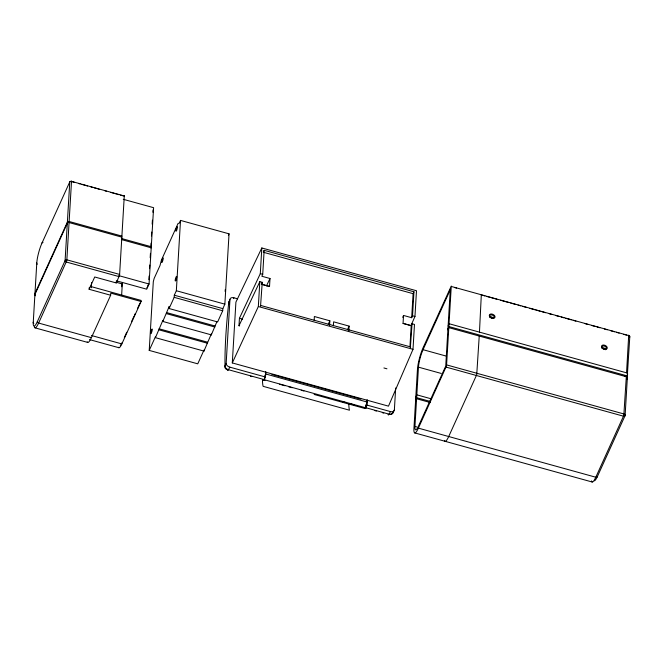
<?xml version="1.0" encoding="UTF-8"?>
<svg xmlns="http://www.w3.org/2000/svg" width="663" height="663" viewBox="0 0 663 663"><rect width="100%" height="100%" fill="white"/><g stroke="black" fill="none" stroke-linecap="round" stroke-linejoin="round"><path stroke-width="0.99" d="M87.209 341.843A16.003 2.942 -74.5 0 0 91.386 337.658L110.655 295.242L89.132 289.292L94.726 276.985L116.249 282.944L119.572 275.211L124.304 195.593L123.948 195.95M418.386 428.141L446.53 365.843L451.279 286.051L423.168 347.553A16.003 2.942 -74.5 0 0 417.45 369.39L413.927 428.679A16.003 2.942 -74.5 0 0 418.386 428.141L595.797 477.227A1.599 1.028 24.4 0 0 597.371 476.581L625.11 415.552L627.322 378.275A1.823 1.359 3.4 0 0 627.397 378.009L627.389 377.744A1.591 1.185 3.4 0 0 627.322 377.529L627.016 377.106M70.634 181.38A1.442 0.92 24.4 0 0 69.714 182.027L41.761 243.57A14.503 2.669 -74.5 0 0 36.788 262.921L33.233 322.682A14.503 2.669 -74.5 0 0 37.31 321.712L65.049 260.7A1.442 0.92 24.4 0 0 66.35 262.034L119.116 276.628M89.132 289.292L89.223 287.692M91.254 287.775L91.552 282.687M110.655 295.242L110.787 293.112L141.111 301.508L121.835 343.923A12.804 2.354 -74.5 0 1 118.495 347.263M116.249 282.944L116.381 280.814L146.705 289.201L149.059 284.013L153.601 207.685L123.268 199.298M121.694 286.797L121.801 285.065A12.804 2.354 -74.5 0 1 121.959 283.366M121.627 295.4L122.307 283.946A11.205 2.055 -74.5 0 1 122.448 282.463M141.111 301.508L141.178 300.438L90.301 286.366M148.877 279.67L149.092 276.015M149.531 268.689L149.747 265.034M150.186 257.708L150.443 253.316M150.816 247.067L151.048 243.114M151.471 235.987L151.711 232.033M152.175 224.119L152.415 220.157M152.888 212.243L153.029 209.873M149.225 350.404L155.498 336.605L155.432 337.666L203.955 351.092L204.022 350.031L197.748 363.83L149.225 350.404L153.302 281.7L154.172 278.377L159.99 265.59L161.441 260.037L178.098 223.381L179.225 223.249L180.518 220.406L229.042 233.832L224.865 304.16L222.834 308.635L222.702 310.765L217.621 321.953L169.098 308.527L169.222 306.397L162.808 321.447L211.331 334.873L216.95 321.58M155.432 337.666L162.866 320.378L162.808 321.447M169.098 308.527L174.178 297.339L174.311 295.209L176.341 290.734L180.518 220.406M203.955 351.092L211.389 333.804L211.331 334.873M265.623 371.802L265.316 376.965L263.998 379.543L228.47 369.714A4.003 0.738 -74.5 0 1 227.517 369.846A4.003 3.323 -0.7 0 1 225.006 365.644L226.158 363.399L229.962 299.444A4.019 2.577 24.4 0 1 233.915 297.795L237.561 298.814M409.941 346.84L411.201 325.657L412.063 323.776L414.483 324.447L413.008 349.326L388.485 406.146L232.299 362.934L235.912 302.121L261.819 247.962L416.488 290.75L414.963 316.458L411.275 324.887M239.633 325.914L238.995 325.732L239.442 318.281L260.294 273.67L261.819 247.962M232.299 362.934L258.338 306.53L259.821 281.651L262.25 282.322L260.542 306.215M261.379 284.22L269.526 286.466L270.007 278.493L261.852 276.256L262.722 274.341L264.147 250.332L413.961 291.786L412.535 315.787L411.673 317.701L403.527 315.447L402.723 317.328M265.117 380.255L263.31 379.75A4.003 0.738 -74.5 0 0 264.214 379.708A4.003 0.738 -74.5 0 0 265.764 373.99L265.888 371.951M314.187 320.403L314.353 316.508L329.842 320.784L329.552 325.657M333.39 325.724L333.622 321.828L349.111 326.113L348.821 330.986M364.468 408.035A4.003 0.738 -74.5 0 0 365.354 407.695A4.003 0.738 -74.5 0 0 366.904 401.969L367.029 399.938M364.733 408.118A4.003 0.738 -74.5 0 0 365.661 407.679L366.987 405.093L367.294 399.996M390.026 414.425A4.003 3.323 -0.7 0 0 393.217 412.187L394.369 409.941L395.678 387.954M403.054 323.403L411.201 325.657L403.054 323.411L403.527 315.439M411.673 317.701L413.099 293.676L413.961 291.786M410.356 347.661L412.063 323.776M414.947 426.442L418.469 367.153A12.804 2.354 -74.5 0 1 423.044 349.683L450.268 289.772L445.735 366.1L418.51 426.011A12.804 2.354 -74.5 0 1 414.947 426.442L416.845 426.964M479.233 336.042L476.73 374.711L448.71 436.527A16.003 2.942 -74.5 0 1 444.533 440.704M479.465 332.138L481.321 294.728M626.311 376.741L623.817 415.411L595.797 477.227A16.003 2.942 -74.5 0 1 591.462 480.899M626.701 376.244L627.554 374.371A1.599 1.193 3.4 0 0 626.543 372.83L628.715 335.155L628.317 335.611A1.599 1.028 24.4 0 1 629.767 337.094L627.372 374.769M627.463 376.94L627.463 376.94A1.832 1.367 3.4 0 1 627.38 377.214A1.599 1.193 3.4 0 0 626.378 375.672L448.967 326.586L447.948 328.823M264.918 376.277L264.927 375.241M365.951 404.728L365.669 405.607M229.962 299.444L228.768 302.369A331.724 60.946 -74.5 0 0 225.006 365.644A4.003 2.942 27.2 0 0 228.47 369.714L229.796 367.136A4.019 2.577 24.4 0 1 226.174 363.399M233.567 298.648L233.915 297.811M627.057 377.935L626.866 378.349L627.355 377.28L627.09 377.852M627.032 378.921L627.289 378.349L626.991 379.004M150.766 247.854L151.28 246.735L121.926 238.622M124.312 337.558L126.716 332.254M131.539 321.646L133.951 316.35M134.349 315.464L135.153 313.698M137.564 308.394L139.968 303.09M146.879 287.883L147.111 287.369M147.459 286.607L148.04 285.339M148.156 285.082L148.62 284.062M228.395 235.249L229.042 233.832M263.551 251.642L264.147 250.332M328.16 324.48L329.842 320.793M347.429 329.818L349.111 326.121M415.809 397.079L416.828 394.841L431.497 398.902M448.122 325.981L449.133 323.743L626.543 372.83M415.643 399.922L416.654 397.684L430.353 401.471M415.577 400.991L416.596 398.753L430.287 402.54M447.89 329.892L448.901 327.655L625.002 376.377M261.545 283.863L262.25 282.322M238.995 325.732L259.821 281.651M266.46 285.919L269.998 278.501M71.19 181.355L71.538 180.999L66.806 260.617L38.62 323.063A16.003 2.942 -74.5 0 1 34.294 326.735M394.352 409.933A4.019 2.577 24.4 0 1 390.416 411.59L389.09 414.16A4.003 0.738 -74.5 0 1 388.145 414.292M124.354 195.991L71.587 181.397A1.442 1.077 3.4 0 0 69.764 182.027L65.098 260.476A1.442 1.077 3.4 0 1 66.922 259.846L119.688 274.449M451.346 286.474L628.764 335.561A1.599 1.193 3.4 0 1 629.767 337.094M71.969 181.679L74.438 182.358M78.557 183.502L80.206 183.958M81.856 184.413L87.632 186.013M90.93 186.925L92.58 187.38M94.229 187.836L96.699 188.524M97.519 188.748L99.168 189.204M104.945 190.803L106.594 191.259M110.713 192.403L114.011 193.314M114.84 193.538L116.489 193.994M117.31 194.226L118.959 194.682M120.608 195.137L123.078 195.817M454.694 287.576L456.592 288.098M481.23 294.919L484.91 295.93M486.75 296.444L490.421 297.463M491.341 297.712L496.86 299.237M500.532 300.256L508.811 302.543M510.651 303.057L516.162 304.582M518.002 305.088L520.762 305.85M522.601 306.364L526.273 307.383M529.952 308.394L535.472 309.919M536.384 310.176L540.063 311.196M541.903 311.701L545.583 312.721M549.254 313.74L552.014 314.502M555.693 315.522L559.373 316.533M561.205 317.047L563.964 317.809M565.804 318.315L571.324 319.839M573.155 320.353L575.915 321.116M585.106 323.66L587.866 324.422M591.545 325.442L595.225 326.453M597.056 326.967L599.816 327.729M604.416 328.997L607.175 329.76M610.847 330.779L614.526 331.798M616.366 332.304L619.126 333.066M623.717 334.343L626.477 335.105M263.286 252.238L413.099 293.676M260.294 273.67L262.722 274.341M412.535 315.787L414.963 316.458M121.967 236.111L69.201 221.508A1.442 1.077 3.4 0 0 67.377 222.138L34.965 293.46A1.442 1.077 3.4 0 0 35.52 294.704M624.447 376.219L626.063 376.667M121.901 237.172L69.143 222.577A1.442 1.077 3.4 0 0 67.319 223.207L34.907 294.529A1.442 1.077 3.4 0 0 35.454 295.773M121.868 239.683L151.214 247.805M261.388 284.203L269.534 286.457M423.044 349.683L445.785 355.981M260.866 305.502L410.687 346.948M258.338 306.53L413.008 349.326M446.688 364.923L624.098 414.01A1.599 1.193 3.4 0 1 625.11 415.552A1.599 1.028 24.4 0 1 623.527 416.198L446.116 367.111M176.341 290.734L224.865 304.16M118.735 275.617L149.059 284.013M174.311 295.209L222.834 308.635M174.178 297.339L222.702 310.765M116.622 282.38L122.307 283.946M418.469 367.153L441.218 373.443M239.442 318.281L242.633 319.168M383.91 367.965L386.943 368.802M166.43 312.546L214.953 325.972M166.363 313.616L214.887 327.041M159.054 328.773L207.577 342.199M158.996 329.834L207.519 343.26M271.905 374.454L360.912 399.085M265.764 373.99L366.904 401.969M229.796 367.136L265.316 376.965M366.987 405.093L390.416 411.582M264.214 379.708L365.354 407.695M365.661 407.679L389.09 414.16A4.003 2.95 27.2 0 0 393.217 412.187M250.457 376.194L251.94 376.609M279.562 384.25L284.982 385.75M288.596 386.744L292.209 387.747M301.234 390.25L303.944 390.996M341.876 401.488L345.481 402.491M349.094 403.485L354.514 404.985M364.716 407.811L366.175 408.217M374.96 410.646L376.427 411.052M382.286 412.668L383.753 413.074M314.138 394.452L364.708 408.449M91.511 335.528L121.835 343.923M91.386 337.658L38.62 323.063A1.442 0.92 24.4 0 1 37.31 321.729M89.522 339.597L118.868 347.719M35.048 327.853L87.673 342.406M414.665 432.889L592.225 482.018M627.115 376.078A1.467 1.094 3.4 0 1 627.405 376.518M597.371 476.548A14.321 2.627 -74.5 0 1 594.454 480.832M489.609 316.815A2.403 1.541 24.4 0 1 493.363 318.555M601.673 347.942A2.403 1.541 24.4 0 1 604.034 348.042A2.403 1.541 24.4 0 1 605.634 349.766M262.465 380.496A55.675 10.227 -74.5 0 0 263.112 386.322L349.459 410.198A55.675 10.227 -74.5 0 1 348.813 404.372M229 304.358A4.003 2.586 6.4 0 1 228.768 302.369A4.003 2.13 22.3 0 1 229.605 301.184M263.998 379.543A4.003 0.738 -74.5 0 1 263.045 379.675M225.105 289.814A2.403 0.439 -74.5 0 1 225.089 291.364M121.901 342.854A11.205 2.055 -74.5 0 1 120.318 345.622M33.813 323.461A1.442 1.077 3.4 0 1 33.258 322.218M41.984 243.056A1.442 0.92 24.4 0 1 43.029 242.409M37.335 264.172A1.442 1.077 3.4 0 1 36.78 262.929M490.264 317.254A2.403 1.541 24.4 0 0 494.126 317.643A2.403 1.541 24.4 0 0 491.507 314.892A2.403 1.541 24.4 0 0 490.264 317.254M490.081 317.047A3.042 1.948 24.4 0 0 494.93 317.411A3.042 1.948 24.4 0 0 491.49 313.989A3.042 1.948 24.4 0 0 490.081 317.047M602.493 348.307A2.403 1.541 24.4 0 0 606.355 348.688A2.403 1.541 24.4 0 0 603.728 345.945A2.403 1.541 24.4 0 0 602.493 348.307M602.302 348.1A3.042 1.948 24.4 0 0 607.151 348.465A3.042 1.948 24.4 0 0 603.711 345.033A3.042 1.948 24.4 0 0 602.302 348.1M162.468 261.495A2.403 0.439 -74.5 0 0 163.09 257.874A2.403 0.439 -74.5 0 0 161.764 261.181A2.403 0.439 -74.5 0 0 162.468 261.495M176.673 230.243A2.403 0.439 -74.5 0 0 177.294 226.622A2.403 0.439 -74.5 0 0 175.968 229.928A2.403 0.439 -74.5 0 0 176.673 230.243M175.96 280.01A2.403 0.439 -74.5 0 0 176.59 276.388A2.403 0.439 -74.5 0 0 175.256 279.695A2.403 0.439 -74.5 0 0 175.96 280.01M151.504 332.652A2.403 0.439 -74.5 0 0 152.134 329.022A2.403 0.439 -74.5 0 0 150.799 332.329A2.403 0.439 -74.5 0 0 151.504 332.652"/></g></svg>
